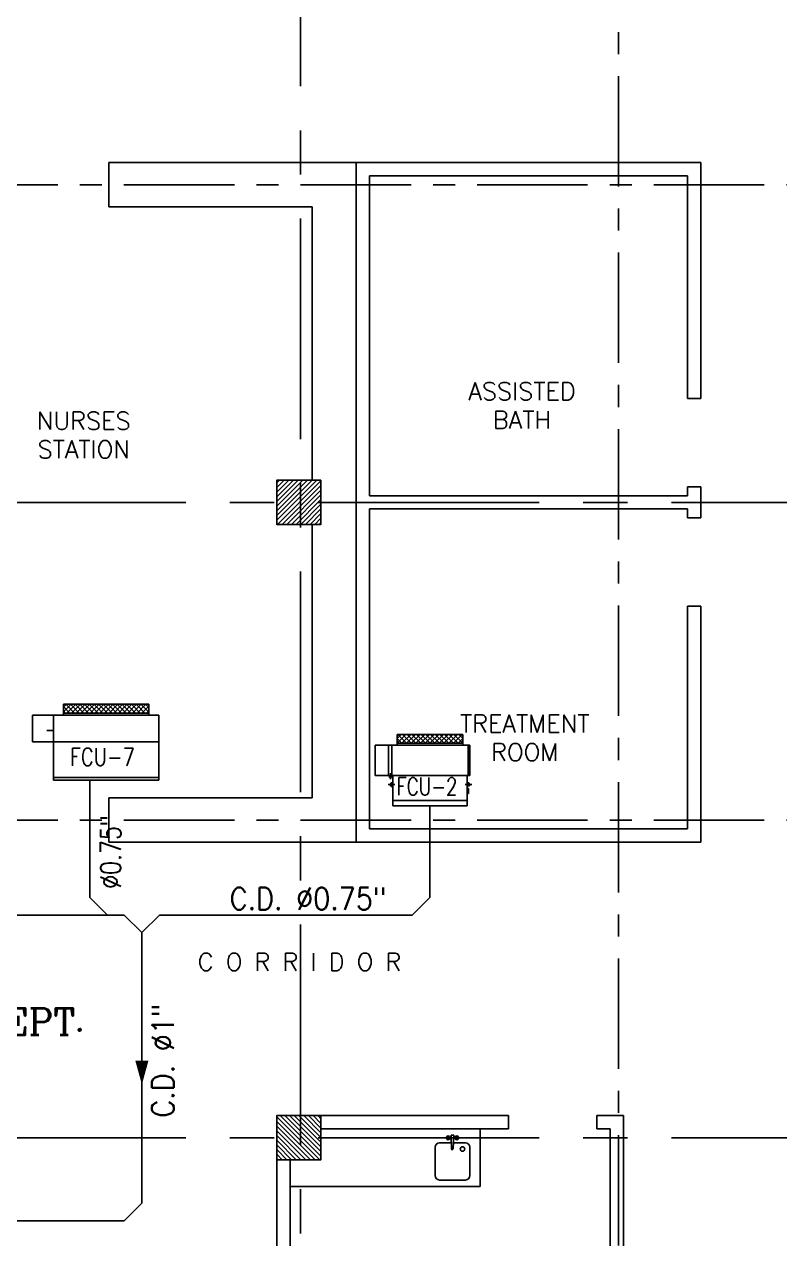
# Model space of a CAD drawing. Extents: x 417866242 to 417866633, y 43498034 to 43498122.
# Drawn here: x 417866582.64 to 417866591.19, y 43498076.51 to 43498090.27 of the extents above; entities that cross this region are included whole.
import ezdxf
from ezdxf.enums import TextEntityAlignment as Align

# ---------------------------------------------------------------- set-up
doc = ezdxf.new("R2010")
doc.units = 0
doc.header["$MEASUREMENT"] = 0
doc.linetypes.add('CENTER', pattern=[2, 1.25, -0.25, 0.25, -0.25])
doc.linetypes.add('CENTERX2', pattern=[4, 2.5, -0.5, 0.5, -0.5])
doc.layers.get('0').update_dxf_attribs({"linetype": 'CONTINUOUS'})
for name, color, linetype in [('AC-CD', 6, 'CONTINUOUS'), ('AC-TEXT', 2, 'CONTINUOUS'), ('AXES', 11, 'CENTERX2'), ('AXES1', 11, 'CENTER'), ('COL', 11, 'CONTINUOUS'), ('COUNTER', 11, 'CONTINUOUS'), ('FCU', 6, 'CONTINUOUS'), ('HAT', 11, 'CONTINUOUS'), ('ME-FIX', 11, 'CONTINUOUS'), ('P-SOLIDWASTE', 6, 'CONTINUOUS'), ('RM-NAME', 11, 'CONTINUOUS'), ('TEXTN', 2, 'CONTINUOUS'), ('WALL', 11, 'CONTINUOUS')]:
    doc.layers.add(name, color=color, linetype=linetype)
doc.styles.add('ROMANC', font='romanc', dxfattribs={"height": 0.1})
doc.styles.add('ROMANS', font='ROMANS.shx', dxfattribs={"width": 0.6})

# ---------------------------------------------------------------- blocks, each defined once
blk = doc.blocks.new('*X75')
at = {"color": 0}
for p, q in [((238728.5557043091, 162732.2543962848), (239186.0352818359, 163189.7339738117)), ((238728.5557043091, 162785.2874048738), (239133.0022732469, 163189.7339738117)), ((238728.5557043091, 162838.3204134628), (239079.9692646579, 163189.7339738117)), ((238728.5557043091, 162891.3534220518), (239026.9362560689, 163189.7339738117)), ((238728.5557043091, 162944.3864306408), (238973.9032474799, 163189.7339738117)), ((238728.5557043091, 162997.4194392298), (238920.8702388909, 163189.7339738117)), ((238728.5557043091, 163050.4524478188), (238867.8372303019, 163189.7339738117)), ((238728.5557043091, 163103.4854564078), (238814.8042217129, 163189.7339738117)), ((238728.5557043091, 163156.5184649968), (238761.7712131239, 163189.7339738117)), ((238739.0682904249, 162689.7339738117), (239228.555704309, 163179.2213876958)), ((238792.1012990139, 162689.7339738117), (239228.555704309, 163126.1883791068)), ((238845.1343076028, 162689.7339738117), (239228.555704309, 163073.1553705178)), ((238898.1673161918, 162689.7339738117), (239228.555704309, 163020.1223619288)), ((238951.2003247808, 162689.7339738117), (239228.555704309, 162967.0893533399)), ((239004.2333333698, 162689.7339738117), (239228.555704309, 162914.0563447509)), ((239057.2663419588, 162689.7339738117), (239228.555704309, 162861.0233361619)), ((239110.2993505478, 162689.7339738117), (239228.555704309, 162807.9903275729)), ((239163.3323591368, 162689.7339738117), (239228.555704309, 162754.9573189839)), ((239216.3653677258, 162689.7339738117), (239228.555704309, 162701.9243103949))]:
    blk.add_line(p, q, dxfattribs=at)
blk = doc.blocks.new('COL50')
at = {"layer": 'COL'}
blk.add_lwpolyline([(-249.9999999999709, 250), (-249.9999999999418, -250), (250, -250), (249.9999999999709, 250)], close=True, dxfattribs=at)
blk = doc.blocks.new('*X53')
at = {"color": 0}
for p, q in [((235128.5557043091, 155526.0098122335), (235592.2798658872, 155989.7339738117)), ((235128.5557043091, 155579.0428208225), (235539.2468572983, 155989.7339738117)), ((235128.5557043091, 155632.0758294115), (235486.2138487093, 155989.7339738117)), ((235128.5557043091, 155685.1088380005), (235433.1808401203, 155989.7339738117)), ((235128.5557043091, 155738.1418465895), (235380.1478315313, 155989.7339738117)), ((235128.5557043091, 155791.1748551785), (235327.1148229423, 155989.7339738117)), ((235128.5557043091, 155844.2078637675), (235274.0818143533, 155989.7339738117)), ((235128.5557043091, 155897.2408723565), (235221.0488057643, 155989.7339738117)), ((235128.5557043091, 155950.2738809454), (235168.0157971753, 155989.7339738117)), ((235145.3128744763, 155489.7339738117), (235628.5557043091, 155972.9768036445)), ((235198.3458830653, 155489.7339738117), (235628.5557043091, 155919.9437950555)), ((235251.3788916542, 155489.7339738117), (235628.555704309, 155866.9107864665)), ((235304.4119002432, 155489.7339738117), (235628.555704309, 155813.8777778775)), ((235357.4449088322, 155489.7339738117), (235628.555704309, 155760.8447692885)), ((235410.4779174212, 155489.7339738117), (235628.555704309, 155707.8117606995)), ((235463.5109260102, 155489.7339738117), (235628.555704309, 155654.7787521105)), ((235516.5439345992, 155489.7339738117), (235628.555704309, 155601.7457435215)), ((235569.5769431882, 155489.7339738117), (235628.555704309, 155548.7127349325)), ((235622.6099517772, 155489.7339738117), (235628.555704309, 155495.6797263435))]:
    blk.add_line(p, q, dxfattribs=at)
blk = doc.blocks.new('RM1')
at = {"layer": 'RM-NAME', "style": 'ROMANS'}
for tag, p in [('ROOMNAME1', (0, 323.8095238059759)), ('ROOMNAME2', (0, 0))]:
    blk.add_attdef(tag, text='', height=200, dxfattribs=at).set_placement(p, align=Align.MIDDLE)
blk = doc.blocks.new('*X90')
at = {"color": 0}
for p, q in [((-750.2433014437457, 2537.8032310737), (-672.2561432365363, 2615.790389280909)), ((-750.243301443746, 2590.836239662691), (-725.2891518255274, 2615.790389280909)), ((-719.2231346475452, 2515.790389280909), (-619.2231346475452, 2615.790389280909)), ((-606.6020800772312, 2515.790389280909), (-706.6020800772312, 2615.790389280909)), ((-666.190126058554, 2515.790389280909), (-566.1901260585541, 2615.790389280909)), ((-553.5690714882402, 2515.790389280909), (-653.5690714882402, 2615.790389280909)), ((-613.157117469563, 2515.790389280909), (-513.1571174695631, 2615.790389280909)), ((-500.5360628992491, 2515.790389280909), (-600.5360628992491, 2615.790389280909)), ((-560.124108880572, 2515.790389280909), (-460.124108880572, 2615.790389280909)), ((-447.5030543102581, 2515.790389280909), (-547.503054310258, 2615.790389280909)), ((-507.0911002915809, 2515.790389280909), (-407.0911002915809, 2615.790389280909)), ((-394.470045721267, 2515.790389280909), (-494.470045721267, 2615.790389280909)), ((-454.0580917025898, 2515.790389280909), (-354.0580917025898, 2615.790389280909)), ((-341.4370371322759, 2515.790389280909), (-441.4370371322759, 2615.790389280909)), ((-401.0250831135987, 2515.790389280909), (-301.0250831135988, 2615.790389280909)), ((-288.4040285432848, 2515.790389280909), (-388.4040285432848, 2615.790389280909)), ((-347.9920745246076, 2515.790389280909), (-247.9920745246077, 2615.790389280909)), ((-235.3710199542938, 2515.790389280909), (-335.3710199542938, 2615.790389280909)), ((-294.9590659356166, 2515.790389280909), (-194.9590659356166, 2615.790389280909)), ((-182.3380113653027, 2515.790389280909), (-282.3380113653027, 2615.790389280909)), ((-241.9260573466255, 2515.790389280909), (-141.9260573466256, 2615.790389280909)), ((-129.3050027763116, 2515.790389280909), (-229.3050027763116, 2615.790389280909)), ((-188.8930487576345, 2515.790389280909), (-88.89304875763449, 2615.790389280909)), ((-76.27199418732056, 2515.790389280909), (-176.2719941873206, 2615.790389280909)), ((-135.8600401686434, 2515.790389280909), (-35.86004016864342, 2615.790389280909)), ((-23.23898559832949, 2515.790389280909), (-123.2389855983295, 2615.790389280909)), ((-82.82703157965233, 2515.790389280909), (17.17296842034765, 2615.790389280909)), ((29.79402299066158, 2515.790389280909), (-70.2059770093384, 2615.790389280909)), ((-29.79402299066158, 2515.790389280909), (70.2059770093384, 2615.790389280909)), ((82.82703157965233, 2515.790389280909), (-17.17296842034765, 2615.790389280909)), ((23.23898559832949, 2515.790389280909), (123.2389855983295, 2615.790389280909)), ((135.8600401686434, 2515.790389280909), (35.86004016864342, 2615.790389280909)), ((76.27199418732056, 2515.790389280909), (176.2719941873206, 2615.790389280909)), ((188.8930487576345, 2515.790389280909), (88.89304875763449, 2615.790389280909)), ((214.7566985562536, 2542.959748071281), (141.9260573466256, 2615.790389280909)), ((214.7566985562537, 2595.992756660272), (194.9590659356166, 2615.790389280909)), ((-659.6350886662223, 2515.790389280909), (-750.2433014437461, 2606.398602058433)), ((-712.6680972552134, 2515.790389280909), (-750.2433014437458, 2553.365593469442)), ((129.3050027763116, 2515.790389280909), (214.7566985562537, 2601.242085060851)), ((182.3380113653027, 2515.790389280909), (214.7566985562536, 2548.20907647186))]:
    blk.add_line(p, q, dxfattribs=at)
blk = doc.blocks.new('WAP16')
at = {"color": 6}
for p, q in [((-597, 0), (-597, -737)), ((-597, 0), (597, 0)), ((597, 0), (597, -737)), ((-597, -437), (597, -437)), ((-597, -737), (597, -737))]:
    blk.add_line(p, q, dxfattribs=at)
at = {"color": 3}
for p, q in [((-597, -32), (597, -32)), ((597, -437), (835, -437)), ((835, -437), (835, -737)), ((597, -562.0173622146249), (670.3489288687706, -562.0173622146249)), ((-482.5, -737), (-482.5, -862)), ((-482.5, -762), (482.5, -762)), ((482.5, -737), (482.5, -862)), ((597, -737), (835, -737)), ((-482.5, -862), (482.5, -862))]:
    blk.add_line(p, q, dxfattribs=at)
at = {"color": 11}
blk.add_blockref('*X90', (267.7433014512062, -3377.790389284492), dxfattribs=at)
blk = doc.blocks.new('*X88')
at = {"color": 0}
for p, q in [((16890.47746209932, -2466.570672882412), (16943.4517006644, -2413.596434317336)), ((16890.47746209932, -2519.603681471403), (16990.47746209933, -2419.603681471401)), ((16990.47746209933, -2565.49912589376), (16890.47746209932, -2465.499125893757)), ((16890.47746209932, -2572.636690060394), (16990.47746209933, -2472.636690060392)), ((16990.47746209933, -2512.466117304769), (16891.6077791119, -2413.596434317336)), ((16990.47746209933, -2459.433108715778), (16944.64078770089, -2413.596434317336)), ((16990.47746209933, -2618.532134482751), (16890.47746209932, -2518.532134482748)), ((16890.47746209932, -2625.669698649385), (16990.47746209933, -2525.669698649383)), ((16990.47746209933, -2671.565143071742), (16890.47746209932, -2571.565143071739)), ((16890.47746209932, -2678.702707238376), (16990.47746209933, -2578.702707238374)), ((16990.47746209933, -2724.598151660733), (16890.47746209932, -2624.59815166073)), ((16890.47746209932, -2731.735715827367), (16990.47746209933, -2631.735715827365)), ((16990.47746209933, -2777.631160249724), (16890.47746209932, -2677.631160249721)), ((16890.47746209932, -2784.768724416358), (16990.47746209933, -2684.768724416357)), ((16990.47746209933, -2830.664168838715), (16890.47746209932, -2730.664168838713)), ((16890.47746209932, -2837.801733005349), (16990.47746209933, -2737.801733005348)), ((16990.47746209933, -2883.697177427706), (16890.47746209932, -2783.697177427704)), ((16890.47746209932, -2890.83474159434), (16990.47746209933, -2790.834741594339)), ((16990.47746209933, -2936.730186016697), (16890.47746209932, -2836.730186016694)), ((16890.47746209932, -2943.867750183331), (16990.47746209933, -2843.86775018333)), ((16990.47746209933, -2989.763194605689), (16890.47746209932, -2889.763194605686)), ((16890.47746209932, -2996.900758772323), (16990.47746209933, -2896.900758772321)), ((16990.47746209933, -3042.796203194679), (16890.47746209932, -2942.796203194677)), ((16890.47746209932, -3049.933767361314), (16990.47746209933, -2949.933767361312)), ((16990.47746209933, -3095.82921178367), (16890.47746209932, -2995.829211783668)), ((16890.47746209932, -3102.966775950305), (16990.47746209933, -3002.966775950303)), ((16990.47746209933, -3148.862220372662), (16890.47746209932, -3048.862220372659)), ((16943.52866745501, -3154.946434317336), (16890.47746209932, -3101.89522896165)), ((16891.53081232129, -3154.946434317336), (16990.47746209933, -3055.999784539294)), ((16944.56382091028, -3154.946434317336), (16990.47746209933, -3109.032793128285))]:
    blk.add_line(p, q, dxfattribs=at)
blk = doc.blocks.new('WHE06')
at = {"color": 3}
for p, q in [((688.9750000238419, 621.5), (346.0749999880791, 621.5)), ((346.0749999880791, 621.5), (346.0749999880791, 469.1000000014901)), ((688.9750000238419, 469.1000000014901), (688.9750000238419, 621.5)), ((60.32499998807907, -422.25), (60.32499998807907, 422.25)), ((212.2971614003181, 437.25), (269.0589052438736, 437.25)), ((232.1000000238419, 452.25), (232.1000000238419, 422.25)), ((232.1000000238419, 452.25), (252.1000000238419, 452.25)), ((242.1000000238419, 472.1842434704304), (242.1000000238419, 399.4801759719849)), ((252.1000000238419, 452.25), (252.1000000238419, 422.25)), ((304.9940044879913, 447.6499999985099), (373.2827185988426, 447.6499999985099)), ((321.0749999880791, 457.6499999985099), (321.0749999880791, 437.6499999985099)), ((321.0749999880791, 457.6499999985099), (346.0749999880791, 457.6499999985099)), ((321.0749999880791, 437.6499999985099), (346.0749999880791, 437.6499999985099)), ((346.0749999880791, 430.4178223386407), (688.9750000238419, 430.4178223386407)), ((811.1999999880791, 370.6749999970198), (688.9750000238419, 370.6749999970198)), ((711.1999999880791, -370.6749999970198), (711.1999999880791, 370.6749999970198)), ((811.1999999880791, -370.6749999970198), (811.1999999880791, 370.6749999970198)), ((242.1000000238419, -472.1842434704304), (242.1000000238419, -399.4801759719849)), ((811.1999999880791, -370.6749999970198), (688.9750000238419, -370.6749999970198)), ((141.6357128024101, -437.25), (141.6357128024101, -422.25)), ((141.6357128024101, -437.25), (196.5700032711029, -437.25)), ((196.5700032711029, -437.25), (196.5700032711029, -422.25)), ((221.3790392279625, -437.25), (269.0589052438736, -437.25)), ((232.1000000238419, -452.25), (232.1000000238419, -422.25)), ((232.1000000238419, -452.25), (252.1000000238419, -452.25)), ((252.1000000238419, -452.25), (252.1000000238419, -422.25)), ((346.0749999880791, -430.4178223386407), (688.9750000238419, -430.4178223386407))]:
    blk.add_line(p, q, dxfattribs=at)
at = {"color": 6}
for p, q in [((0, -422.25), (0, 422.25)), ((0, 422.25), (346.0749999880791, 422.25)), ((346.0749999880791, 469.1000000014901), (346.0749999880791, -450.8250000029802)), ((688.9750000238419, 469.1000000014901), (346.0749999880791, 469.1000000014901)), ((688.9750000238419, -450.8250000029802), (688.9750000238419, 469.1000000014901)), ((0, -422.25), (346.0749999880791, -422.25)), ((346.0749999880791, -450.8250000029802), (688.9750000238419, -450.8250000029802))]:
    blk.add_line(p, q, dxfattribs=at)
at = {"color": 11}
blk.add_blockref('*X88', (-16179.27746212482, 2784.271434314549), dxfattribs=at)

msp = doc.modelspace()

# ---------------------------------------------------------------- linework, layer by layer
at = {"layer": 'AC-CD'}
for p, q in [((417866583.3803786, 43498081.70759052), (417866583.3803786, 43498080.38049134)), ((417866587.2304268, 43498081.41602661), (417866587.2304268, 43498080.3804913)), ((417866583.5803786, 43498080.18049131), (417866583.3803786, 43498080.38049134)), ((417866587.0304269, 43498080.18049134), (417866587.2304268, 43498080.3804913)), ((417866580.942584, 43498080.18049131), (417866583.7682502, 43498080.18049133)), ((417866583.7682503, 43498080.18049131), (417866583.9682502, 43498079.98049133)), ((417866584.1682501, 43498080.18049131), (417866583.9682502, 43498079.98049133)), ((417866584.1682503, 43498080.18049133), (417866587.0304269, 43498080.18049134)), ((417866583.9682502, 43498076.91435066), (417866583.9682502, 43498079.98049133)), ((417866583.9682502, 43498076.91435063), (417866583.7682502, 43498076.7143507)), ((417866583.7682502, 43498076.7143507), (417866582.3659755, 43498076.71435071))]:
    msp.add_line(p, q, dxfattribs=at)
at = {"layer": 'AXES'}
for p, q in [((417866585.7655978, 43498033.57267877), (417866585.7655978, 43498110.38535389)), ((417866557.9655978, 43498084.85697241), (417866626.0055978, 43498084.85697241)), ((417866557.9655978, 43498077.65697242), (417866626.0055978, 43498077.65697242))]:
    msp.add_line(p, q, dxfattribs=at)
at = {"layer": 'AXES1'}
for p, q in [((417866589.3655978, 43498040.43697241), (417866589.3655978, 43498099.25697241)), ((417866567.7655978, 43498088.45697241), (417866626.0055978, 43498088.45697241)), ((417866567.7655978, 43498081.25697241), (417866626.0055978, 43498081.25697241))]:
    msp.add_line(p, q, dxfattribs=at)
at = {"layer": 'COUNTER'}
for p, q in [((417866583.5955978, 43498088.20697241), (417866583.5955978, 43498088.70697241)), ((417866583.5955978, 43498088.20697241), (417866583.5955978, 43498088.70697241)), ((417866583.5955978, 43498088.70697241), (417866586.3955978, 43498088.70697241)), ((417866586.3955978, 43498088.70697241), (417866586.3955978, 43498081.00697241)), ((417866583.5955978, 43498088.20697241), (417866585.8955978, 43498088.20697241)), ((417866583.5955978, 43498088.20697241), (417866585.8955978, 43498088.20697241)), ((417866585.8955978, 43498088.20697241), (417866585.8955978, 43498085.10697241)), ((417866585.8955978, 43498084.60697241), (417866585.8955978, 43498081.50697241)), ((417866585.8955978, 43498084.60697241), (417866585.8955978, 43498081.50697241)), ((417866583.5955978, 43498081.50696647), (417866585.8955978, 43498081.50697241)), ((417866583.5955978, 43498081.50696647), (417866583.5955978, 43498081.00696647)), ((417866583.5955978, 43498081.00696647), (417866586.3955978, 43498081.00697241))]:
    msp.add_line(p, q, dxfattribs=at)
at = {"layer": 'COUNTER', "linetype": 'ByBlock'}
for p, q in [((417866583.5955978, 43498088.20697241), (417866583.5955978, 43498088.70697241)), ((417866583.5955978, 43498088.20697241), (417866583.5955978, 43498088.70697241)), ((417866583.5955978, 43498088.70697241), (417866586.3955978, 43498088.70697241)), ((417866583.5955978, 43498088.70697241), (417866586.3955978, 43498088.70697241)), ((417866586.3955978, 43498088.70697241), (417866586.3955978, 43498081.00697241)), ((417866586.3955978, 43498088.70697241), (417866586.3955978, 43498081.00697241)), ((417866585.8955978, 43498088.20697241), (417866583.5955978, 43498088.20697241)), ((417866585.8955978, 43498088.20697241), (417866583.5955978, 43498088.20697241)), ((417866585.8955978, 43498085.10697241), (417866585.8955978, 43498088.20697241)), ((417866585.8955978, 43498085.10697241), (417866585.8955978, 43498088.20697241)), ((417866585.8955978, 43498085.10697241), (417866585.9955978, 43498085.10697241)), ((417866585.8955978, 43498085.10697241), (417866585.9955978, 43498085.10697241)), ((417866585.9955978, 43498085.10697241), (417866585.9955978, 43498084.60697241)), ((417866585.9955978, 43498085.10697241), (417866585.9955978, 43498084.60697241)), ((417866585.9955978, 43498084.60697241), (417866585.8955978, 43498084.60697241)), ((417866585.9955978, 43498084.60697241), (417866585.8955978, 43498084.60697241)), ((417866585.8955978, 43498081.50697241), (417866585.8955978, 43498084.60697241)), ((417866583.5955978, 43498081.50696647), (417866585.8955978, 43498081.50697241)), ((417866583.5955978, 43498081.50696647), (417866585.8955978, 43498081.50697241)), ((417866583.5955978, 43498081.00696647), (417866583.5955978, 43498081.50696647)), ((417866583.5955978, 43498081.00696647), (417866583.5955978, 43498081.50696647)), ((417866586.3955978, 43498081.00697241), (417866583.5955978, 43498081.00696647)), ((417866586.3955978, 43498081.00697241), (417866583.5955978, 43498081.00696647))]:
    msp.add_line(p, q, dxfattribs=at)
at = {"layer": 'ME-FIX'}
for p, q in [((417866587.800123, 43498077.75497241), (417866587.800123, 43498077.10497241)), ((417866587.800123, 43498077.10497241), (417866587.800123, 43498077.75497241)), ((417866587.4743931, 43498077.59825832), (417866587.3379076, 43498077.59825832)), ((417866587.4683385, 43498077.68645466), (417866587.4743931, 43498077.53119403)), ((417866587.5003967, 43498077.68645466), (417866587.4683385, 43498077.68645466)), ((417866587.5003967, 43498077.68645466), (417866587.4943421, 43498077.53119403)), ((417866587.6308276, 43498077.59825832), (417866587.4943421, 43498077.59825832)), ((417866587.2880347, 43498077.5483855), (417866587.2880347, 43498077.22729767)), ((417866587.6807004, 43498077.22729767), (417866587.6807004, 43498077.5483855)), ((417866587.800123, 43498077.10497241), (417866585.6456707, 43498077.10497241)), ((417866587.3379076, 43498077.17742486), (417866587.6308276, 43498077.17742486))]:
    msp.add_line(p, q, dxfattribs=at)
for centre, radius in [((417866587.4346054, 43498077.6553665), 0.02166226048229988), ((417866587.4346054, 43498077.6553665), 0.01398170678879575), ((417866587.5341299, 43498077.6553665), 0.02166226048229988), ((417866587.5341299, 43498077.6553665), 0.01398170678879575), ((417866587.5988188, 43498077.5288246), 0.02550626410779683)]:
    msp.add_circle(centre, radius, dxfattribs=at)
for centre, radius, start, end in [((417866587.3379076, 43498077.5483855), 0.04987281501271799, 90, 180), ((417866587.6308276, 43498077.5483855), 0.04987281501271799, 0, 90), ((417866587.4843676, 43498077.53119403), 0.009974563002543034, 180, 0), ((417866587.3379076, 43498077.22729767), 0.04987281501271799, 180, 270), ((417866587.6308276, 43498077.22729767), 0.04987281501271799, 270, 0)]:
    msp.add_arc(centre, radius, start, end, dxfattribs=at)
at = {"layer": 'P-SOLIDWASTE'}
msp.add_lwpolyline([(417866583.9682502, 43498078.2586476, 0, 0.1500000000000001, 0), (417866583.9682502, 43498078.53151593, 0.1500000000000001, 0.1500000000000001, 0)], format="xyseb", dxfattribs=at)
at = {"layer": 'WALL'}
for p, q in [((417866586.3955978, 43498088.70697241), (417866590.2955978, 43498088.70697241)), ((417866586.3955978, 43498088.70697241), (417866586.3955978, 43498081.00697241)), ((417866590.2955978, 43498086.03197242), (417866590.2955978, 43498088.70697241)), ((417866586.5455978, 43498088.55697241), (417866590.1455978, 43498088.55697241)), ((417866586.5455978, 43498088.55697241), (417866586.5455978, 43498084.93197241)), ((417866590.1455978, 43498086.03197242), (417866590.1455978, 43498088.55697241)), ((417866590.1455978, 43498086.03197242), (417866590.2955978, 43498086.03197242)), ((417866590.1455978, 43498085.03197242), (417866590.2955978, 43498085.03197242)), ((417866590.1455978, 43498084.93197241), (417866590.1455978, 43498085.03197242)), ((417866590.2955978, 43498084.68197241), (417866590.2955978, 43498085.03197242)), ((417866586.5455978, 43498084.93197241), (417866590.1455978, 43498084.93197241)), ((417866586.5455978, 43498084.78197242), (417866586.5455978, 43498081.15697242)), ((417866586.5455978, 43498084.78197242), (417866590.1455978, 43498084.78197242)), ((417866590.1455978, 43498084.68197241), (417866590.1455978, 43498084.78197242)), ((417866590.1455978, 43498084.68197241), (417866590.2955978, 43498084.68197241)), ((417866590.1455978, 43498083.68197241), (417866590.2955978, 43498083.68197241)), ((417866590.1455978, 43498081.15697242), (417866590.1455978, 43498083.68197241)), ((417866590.2955978, 43498081.00697241), (417866590.2955978, 43498083.68197241)), ((417866586.5455978, 43498081.15697242), (417866590.1455978, 43498081.15697242)), ((417866586.3955978, 43498081.00697241), (417866590.2955978, 43498081.00697241)), ((417866585.9955978, 43498077.90697242), (417866588.1205978, 43498077.90697242)), ((417866588.1205969, 43498077.75697241), (417866588.1205978, 43498077.90697242)), ((417866589.1205978, 43498077.75697241), (417866589.1205987, 43498077.90697242)), ((417866589.1205987, 43498077.90697242), (417866589.4205978, 43498077.90697242)), ((417866589.4205978, 43498075.26697242), (417866589.4205978, 43498077.90697242)), ((417866585.9955978, 43498077.75697241), (417866588.1205969, 43498077.75697241)), ((417866589.1205978, 43498077.75697241), (417866589.2705978, 43498077.75697241)), ((417866589.2705978, 43498072.97697242), (417866589.2705978, 43498077.75697241)), ((417866585.4954978, 43498074.13197241), (417866585.4954978, 43498077.40697242)), ((417866585.6455707, 43498072.97697242), (417866585.6455707, 43498077.40697242))]:
    msp.add_line(p, q, dxfattribs=at)
at = {"layer": 'WALL', "linetype": 'ByBlock', "ltscale": 0.3}
for points in [[(417866585.9955978, 43498085.10697241), (417866585.4955978, 43498085.10697241), (417866585.4955978, 43498084.60697241), (417866585.9955978, 43498084.60697241)], [(417866585.9954978, 43498077.40697241), (417866585.4954978, 43498077.40697241), (417866585.4954978, 43498077.90697241), (417866585.9954978, 43498077.90697241)]]:
    msp.add_lwpolyline(points, close=True, dxfattribs=at)

# ---------------------------------------------------------------- block references
at = {"layer": 'COL', "yscale": 0.001000002026557922, "zscale": 0.001}
for p, xscale in [((417866585.7455978, 43498084.85697241), -0.0009999871253967285), ((417866585.7454978, 43498077.65697242), 0.0009999871253967285)]:
    msp.add_blockref('COL50', p, dxfattribs=dict(at, xscale=xscale))
at = {"layer": 'FCU', "linetype": 'ByBlock', "yscale": 0.001000002026557922, "zscale": 0.001}
for name, p, xscale, rotation in [('WAP16', (417866583.5629543, 43498081.70759052), 0.0009999871253967285, 180), ('WAP16', (417866583.5629543, 43498081.70759052), 0.0009999871253967285, 180), ('WHE06', (417866587.2304268, 43498081.41602661), 0.001000002026557922, 90)]:
    msp.add_blockref(name, p, dxfattribs=dict(at, xscale=xscale, rotation=rotation))
at = {"layer": 'HAT', "yscale": 0.001000002026557922, "zscale": 0.001}
for name, p, xscale in [('*X75', (417866346.7670421, 43497921.91723844), 0.0009999871253967285), ('*X53', (417866821.1241536, 43497921.91723844), -0.0009999871253967285)]:
    msp.add_blockref(name, p, dxfattribs=dict(at, xscale=xscale))
at = {"layer": 'RM-NAME'}
ref = msp.add_blockref('RM1', (417866588.2725949, 43498085.79197781), dxfattribs=dict(at, xscale=0.0009999871253967285, yscale=0.001000002026557922, zscale=0.001))
ref.add_attrib('ROOMNAME2', 'BATH', dxfattribs={"height": 0.2, "style": 'ROMANS'}).set_placement((417866588.2725949, 43498085.79197781), align=Align.MIDDLE)
ref.add_attrib('ROOMNAME1', 'ASSISTED', dxfattribs={"height": 0.2, "style": 'ROMANS'}).set_placement((417866588.2725949, 43498086.11578733), align=Align.MIDDLE)
ref = msp.add_blockref('RM1', (417866583.3103079, 43498085.45739972), dxfattribs=dict(at, xscale=0.0009999871253967285, yscale=0.001000002026557922, zscale=0.001))
ref.add_attrib('ROOMNAME2', 'STATION', dxfattribs={"height": 0.2, "style": 'ROMANS'}).set_placement((417866583.3103079, 43498085.45739972), align=Align.MIDDLE)
ref.add_attrib('ROOMNAME1', 'NURSES', dxfattribs={"height": 0.2, "style": 'ROMANS'}).set_placement((417866583.3103079, 43498085.78120925), align=Align.MIDDLE)
ref = msp.add_blockref('RM1', (417866588.3037365, 43498082.02600444), dxfattribs=dict(at, xscale=0.0009999871253967285, yscale=0.001000002026557922, zscale=0.001))
ref.add_attrib('ROOMNAME2', 'ROOM', dxfattribs={"height": 0.2, "style": 'ROMANS'}).set_placement((417866588.3037365, 43498082.02600444), align=Align.MIDDLE)
ref.add_attrib('ROOMNAME1', 'TREATMENT', dxfattribs={"height": 0.2, "style": 'ROMANS'}).set_placement((417866588.3037365, 43498082.34981396), align=Align.MIDDLE)
ref = msp.add_blockref('RM1', (417866585.7533179, 43498079.64947622), dxfattribs=dict(at, xscale=-0.0009999871253967285, yscale=0.001000002026557922, zscale=0.001))
ref.add_attrib('ROOMNAME2', 'C O R R I D O R', dxfattribs={"height": 0.2, "style": 'ROMANS'}).set_placement((417866585.7533179, 43498079.64947622), align=Align.MIDDLE)

# ---------------------------------------------------------------- texts
at = {"layer": 'AC-TEXT', "style": 'ROMANS'}
for s, height, width, p in [(' %%c0.75"', 0.23, 0.8, (417866583.6131188, 43498080.83251036)), ('C.D. %%c1"', 0.25, 0.9, (417866584.206484, 43498078.53026))]:
    msp.add_text(s, height=height, rotation=90, dxfattribs=dict(at, width=width)).set_placement(p, align=Align.MIDDLE)
at = {"layer": 'AC-TEXT', "style": 'ROMANS', "width": 0.9}
msp.add_text('C.D. %%c0.75"', height=0.25, dxfattribs=at).set_placement((417866585.8501586, 43498080.36574283), align=Align.MIDDLE)
at = {"layer": 'RM-NAME', "style": 'ROMANC'}
msp.add_text(' WARD DEPT. ', height=0.3, dxfattribs=at).set_placement((417866582.0540506, 43498078.97381174), align=Align.MIDDLE)
at = {"layer": 'TEXTN', "style": 'ROMANS'}
for s, width, p in [('FCU-7', 0.8, (417866583.1544788, 43498081.87167838)), ('FCU-2', 0.75, (417866586.8521539, 43498081.53765791))]:
    msp.add_text(s, height=0.2, dxfattribs=dict(at, width=width)).set_placement(p)

doc.saveas('drawing.dxf')
